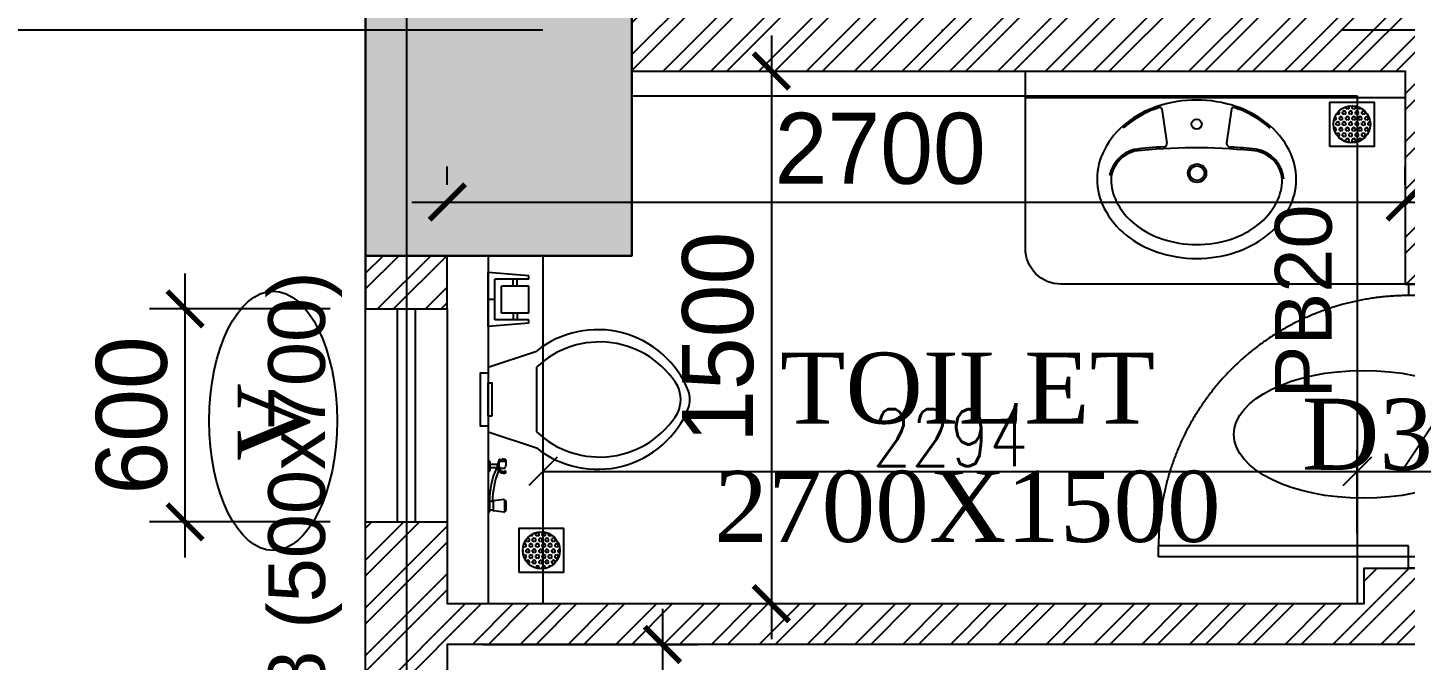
# Model space of a CAD drawing. Header units: millimetres. Extents: x 423806 to 486881, y 1786979 to 1831529.
# Drawn here: x 431178 to 435061, y 1802838 to 1804620 of the extents above; entities that cross this region are included whole.
import ezdxf

# ---------------------------------------------------------------- set-up
doc = ezdxf.new("R2010")
doc.units = ezdxf.units.MM
doc.header["$LTSCALE"] = 150
doc.header["$PDSIZE"] = 0.01
for name, pattern in [('240122--R0_INST_ FLOOR PLANS XREF$0$DASH2', [0.375, 0.25, -0.125]), ('240122--R0_INST_ FLOOR PLANS XREF$0$HIDDEN', [0.375, 0.25, -0.125]), ('DASHDOT', [1, 0.5, -0.25, 0, -0.25]), ('DASHDOTX2', [2, 1, -0.5, 0, -0.5])]:
    doc.linetypes.add(name, pattern=pattern)
doc.layers.get('0').update_dxf_attribs({"lineweight": 13})
for name, color, linetype in [('AD-COLUMNS', 41, 'Continuous'), ('AD-D&W TAG', 4, 'Continuous'), ('AD-DIM', 7, 'Continuous'), ('AD-DIM_CHECK', 7, 'Continuous'), ('AD-DOORS', 3, 'Continuous'), ('AD-GRID', 251, 'DASHDOTX2'), ('AD-HATCH_LIGHT', 8, 'Continuous'), ('AD-SANITARY', 1, 'Continuous'), ('AD-SILL', 252, 'Continuous'), ('AD-STAIRCASE', 1, 'Continuous'), ('AD-VENTILATORS', 4, 'Continuous'), ('AD-WALL', 7, 'Continuous'), ('AD-WALL HATCH', 252, 'Continuous')]:
    doc.layers.add(name, color=color, linetype=linetype)
for name, color, linetype, lineweight in [('AD-TEXT', 7, 'Continuous', 25), ('BEAMS', 53, 'Continuous', 25), ('COL', 141, 'Continuous', 25), ('DIM', 7, 'Continuous', 13), ('filling', 254, 'Continuous', 0), ('GRID', 8, 'DASHDOT', 9), ('TEXT', 7, 'Continuous', 13)]:
    doc.layers.add(name, color=color, linetype=linetype, lineweight=lineweight)
doc.styles.add('240122--R0_INST_ FLOOR PLANS XREF$0$Scale M 200', font='times.ttf', dxfattribs={"height": 200})
doc.styles.add('Arial', font='arial.ttf')
doc.styles.add('RS', font='romans.shx', dxfattribs={"width": 0.8})
doc.dimstyles.new('D100', dxfattribs={"dimtxt": 160, "dimasz": 80, "dimexe": 60, "dimexo": 50, "dimgap": 15, "dimtad": 1, "dimdec": 0, "dimzin": 0, "dimdsep": 46, "dimtxsty": 'RS', "dimblk": 'OBLIQUE', "dimcen": 1, "dimclrd": 33, "dimclre": 33, "dimclrt": 7, "dimadec": 0, "dimazin": 0, "dimtfac": 1, "dimtdec": 0, "dimtmove": 2, "dimatfit": 3, "dimfxl": 125, "dimtolj": 1, "dimtzin": 0, "dimarcsym": 1})
doc.dimstyles.new('Scale 100', dxfattribs={"dimtxt": 200, "dimasz": 100, "dimexe": 100, "dimexo": 100, "dimgap": 50, "dimtad": 1, "dimdec": 0, "dimrnd": 5, "dimzin": 0, "dimdsep": 46, "dimtxsty": 'Standard', "dimblk": 'ARCHTICK', "dimcen": 0, "dimdle": 100, "dimclrd": 252, "dimclre": 252, "dimclrt": 256, "dimadec": 0, "dimazin": 0, "dimtfac": 1, "dimtdec": 0, "dimtofl": 0, "dimtmove": 1, "dimatfit": 3, "dimfxl": 0.18, "dimtolj": 1, "dimtzin": 0, "dimarcsym": 0})

# ---------------------------------------------------------------- blocks, each defined once
blk = doc.blocks.new('_Oblique')
at = {"color": 0, "linetype": 'ByBlock', "lineweight": -2}
blk.add_line((-0.5, -0.5), (0.5, 0.5), dxfattribs=at)
blk = doc.blocks.new('*D147')
at = {"layer": 'Defpoints', "color": 0, "transparency": 16777216}
for p in [(434925.2, 1803370.3), (432631.1, 1803145.3), (434925.2, 1803145.3)]:
    blk.add_point(p, dxfattribs=at)
at = {"layer": 'DIM', "color": 33, "lineweight": -2, "transparency": 16777216}
for p, q in [((432631.1, 1803195.3), (432631.1, 1803430.3)), ((434925.2, 1803195.3), (434925.2, 1803430.3)), ((432631.1, 1803370.3), (434925.2, 1803370.3))]:
    blk.add_line(p, q, dxfattribs=at)
at = {"layer": 'DIM', "color": 33, "lineweight": -2, "transparency": 16777216, "xscale": 80, "yscale": 80, "zscale": 80, "rotation": 180}
blk.add_blockref('_Oblique', (432631.1, 1803370.3), dxfattribs=at)
at = {"layer": 'DIM', "color": 33, "lineweight": -2, "transparency": 16777216, "xscale": 80, "yscale": 80, "zscale": 80}
blk.add_blockref('_Oblique', (434925.2, 1803370.3), dxfattribs=at)
at = {"layer": 'DIM', "color": 7, "transparency": 16777216, "insert": (433778.2, 1803465.3), "char_height": 160, "attachment_point": 5, "style": 'RS'}
blk.add_mtext('\\A1;2294', dxfattribs=at)
blk = doc.blocks.new('*D148')
at = {"layer": 'Defpoints', "color": 0, "transparency": 16777216}
for p in [(435175.2, 1803370.3), (435175.2, 1803230.8), (434925.2, 1803145.3)]:
    blk.add_point(p, dxfattribs=at)
at = {"layer": 'DIM', "color": 33, "lineweight": -2, "transparency": 16777216}
for p, q in [((435050.2, 1803370.3), (435328.8, 1803790.3)), ((435328.8, 1803790.3), (435687.9, 1803790.3)), ((434925.2, 1803195.3), (434925.2, 1803430.3)), ((435175.2, 1803280.8), (435175.2, 1803430.3)), ((434925.2, 1803370.3), (435175.2, 1803370.3))]:
    blk.add_line(p, q, dxfattribs=at)
at = {"layer": 'DIM', "color": 33, "lineweight": -2, "transparency": 16777216, "xscale": 80, "yscale": 80, "zscale": 80, "rotation": 180}
blk.add_blockref('_Oblique', (434925.2, 1803370.3), dxfattribs=at)
at = {"layer": 'DIM', "color": 33, "lineweight": -2, "transparency": 16777216, "xscale": 80, "yscale": 80, "zscale": 80}
blk.add_blockref('_Oblique', (435175.2, 1803370.3), dxfattribs=at)
at = {"layer": 'DIM', "color": 7, "transparency": 16777216, "insert": (435508.3, 1803885.3), "char_height": 160, "attachment_point": 5, "style": 'RS'}
blk.add_mtext('\\A1;250', dxfattribs=at)
blk = doc.blocks.new('A$Ce04e376f')
at = {"layer": 'filling'}
h = blk.add_hatch(color=254, dxfattribs=at)
h.dxf.hatch_style = 1
h.paths.add_polyline_path([(0, -20250), (0, -19500), (750, -19500), (750, -20250)])
h.paths.add_polyline_path([(6350.2, -20250), (6350.2, -19500), (7100.2, -19500), (7100.2, -20250)])
h.paths.add_polyline_path([(6350.2, -30000), (6350.2, -29250), (7100.2, -29250), (7100.2, -30000)])
at = {"layer": 'COL'}
blk.add_lwpolyline([(0, -20250), (0, -19500), (750, -19500), (750, -20250), (0, -20250)], dxfattribs=at)
at = {"layer": 'GRID', "ltscale": 4}
blk.add_line((0, -19615), (-4213.8, -19615), dxfattribs=at)
blk = doc.blocks.new('_ArchTick')
at = {"color": 0, "linetype": 'ByBlock', "const_width": 0.15}
blk.add_lwpolyline([(-0.5, -0.5), (0.5, 0.5)], dxfattribs=at)
blk = doc.blocks.new('*D311')
at = {"layer": 'AD-DIM_CHECK', "color": 252, "lineweight": -2, "transparency": 16777216}
for p, q in [((432967.4, 1802982.9), (432967.4, 1794357.9)), ((432461.1, 1802882.9), (433067.4, 1802882.9)), ((432731.1, 1794457.9), (433067.4, 1794457.9))]:
    blk.add_line(p, q, dxfattribs=at)
at = {"layer": 'Defpoints', "color": 0, "transparency": 16777216}
for p in [(432361.1, 1802882.9), (432631.1, 1794457.9), (432967.4, 1794457.9)]:
    blk.add_point(p, dxfattribs=at)
at = {"layer": 'AD-DIM_CHECK', "color": 252, "lineweight": -2, "transparency": 16777216, "xscale": 100, "yscale": 100, "zscale": 100}
for p, rotation in [((432967.4, 1802882.9), 90), ((432967.4, 1794457.9), 270)]:
    blk.add_blockref('_ArchTick', p, dxfattribs=dict(at, rotation=rotation))
at = {"layer": 'AD-DIM_CHECK', "transparency": 16777216, "insert": (432817.4, 1798670.4), "char_height": 200, "attachment_point": 5, "rotation": 90}
blk.add_mtext('\\A1;8425', dxfattribs=at)
blk = doc.blocks.new('*D312')
at = {"layer": 'AD-DIM_CHECK', "color": 252, "lineweight": -2, "transparency": 16777216}
for p, q in [((433274.3, 1804597.9), (433274.3, 1802897.9)), ((432983.6, 1804497.9), (433374.3, 1804497.9)), ((432983.6, 1802997.9), (433374.3, 1802997.9))]:
    blk.add_line(p, q, dxfattribs=at)
at = {"layer": 'Defpoints', "color": 0, "transparency": 16777216}
for p in [(432883.6, 1804497.9), (432883.6, 1802997.9), (433274.3, 1802997.9)]:
    blk.add_point(p, dxfattribs=at)
at = {"layer": 'AD-DIM_CHECK', "color": 252, "lineweight": -2, "transparency": 16777216, "xscale": 100, "yscale": 100, "zscale": 100}
for p, rotation in [((433274.3, 1804497.9), 90), ((433274.3, 1802997.9), 270)]:
    blk.add_blockref('_ArchTick', p, dxfattribs=dict(at, rotation=rotation))
at = {"layer": 'AD-DIM_CHECK', "transparency": 16777216, "insert": (433124.3, 1803747.9), "char_height": 200, "attachment_point": 5, "rotation": 90}
blk.add_mtext('\\A1;1500', dxfattribs=at)
blk = doc.blocks.new('A$Cd193d02e')
at = {"layer": 'AD-D&W TAG'}
blk.add_ellipse((0, 0), major_axis=(-365, 0), ratio=0.493341, dxfattribs=at)
at = {"layer": 'AD-D&W TAG', "transparency": 33554687, "insert": (-166.8, 100.2), "char_height": 200, "width": 326.874, "attachment_point": 1, "style": '240122--R0_INST_ FLOOR PLANS XREF$0$Scale M 200'}
blk.add_mtext('\\A1;\\pxqc;V', dxfattribs=at)
blk = doc.blocks.new('A$C3b73ed4b')
at = {"layer": 'AD-SILL'}
for p, q in [((0, 230), (600, 230)), ((600, 0), (0, 0))]:
    blk.add_line(p, q, dxfattribs=at)
at = {"layer": 'AD-VENTILATORS'}
for p, q in [((0, 140), (600, 140)), ((600, 90), (0, 90))]:
    blk.add_line(p, q, dxfattribs=at)
blk = doc.blocks.new('*D313')
at = {"layer": 'AD-DIM_CHECK', "color": 252, "lineweight": -2, "transparency": 16777216}
for p, q in [((431622.4, 1803127.9), (431622.4, 1803927.9)), ((432031.1, 1803827.9), (431522.4, 1803827.9)), ((432031.1, 1803227.9), (431522.4, 1803227.9))]:
    blk.add_line(p, q, dxfattribs=at)
at = {"layer": 'Defpoints', "color": 0, "transparency": 16777216}
for p in [(431622.4, 1803827.9), (432131.1, 1803827.9), (432131.1, 1803227.9)]:
    blk.add_point(p, dxfattribs=at)
at = {"layer": 'AD-DIM_CHECK', "color": 252, "lineweight": -2, "transparency": 16777216, "xscale": 100, "yscale": 100, "zscale": 100}
for p, rotation in [((431622.4, 1803827.9), 90), ((431622.4, 1803227.9), 270)]:
    blk.add_blockref('_ArchTick', p, dxfattribs=dict(at, rotation=rotation))
at = {"layer": 'AD-DIM_CHECK', "transparency": 16777216, "insert": (431472.4, 1803527.9), "char_height": 200, "attachment_point": 5, "rotation": 90}
blk.add_mtext('\\A1;600', dxfattribs=at)
blk = doc.blocks.new('*D314')
at = {"layer": 'AD-DIM_CHECK', "color": 252, "lineweight": -2, "transparency": 16777216}
for p, q in [((432361.1, 1804177.9), (432361.1, 1804228.9)), ((435060.2, 1804177.9), (435060.2, 1804228.9)), ((432261.1, 1804128.9), (435160.2, 1804128.9))]:
    blk.add_line(p, q, dxfattribs=at)
at = {"layer": 'Defpoints', "color": 0, "transparency": 16777216}
for p in [(435060.2, 1804128.9), (432361.1, 1804077.9), (435060.2, 1804077.9)]:
    blk.add_point(p, dxfattribs=at)
at = {"layer": 'AD-DIM_CHECK', "color": 252, "lineweight": -2, "transparency": 16777216, "xscale": 100, "yscale": 100, "zscale": 100, "rotation": 180}
blk.add_blockref('_ArchTick', (432361.1, 1804128.9), dxfattribs=at)
at = {"layer": 'AD-DIM_CHECK', "color": 252, "lineweight": -2, "transparency": 16777216, "xscale": 100, "yscale": 100, "zscale": 100}
blk.add_blockref('_ArchTick', (435060.2, 1804128.9), dxfattribs=at)
at = {"layer": 'AD-DIM_CHECK', "transparency": 16777216, "insert": (433581.1, 1804278.9), "char_height": 200, "attachment_point": 5}
blk.add_mtext('\\A1;2700', dxfattribs=at)
blk = doc.blocks.new('A$C17f881e0')
at = {"layer": 'AD-D&W TAG'}
blk.add_ellipse((0, 0), major_axis=(-365, 0), ratio=0.493341, dxfattribs=at)
at = {"layer": 'AD-D&W TAG', "transparency": 33554687, "insert": (-152.3, 100.2), "char_height": 200, "width": 326.874, "attachment_point": 1, "style": '240122--R0_INST_ FLOOR PLANS XREF$0$Scale M 200'}
blk.add_mtext('\\A1;\\pxqc;D3', dxfattribs=at)
blk = doc.blocks.new('A$C6bf742ba')
at = {"layer": 'AD-DOORS'}
for p, q in [((31.5, 73.5), (31.5, 809.7)), ((31.5, 809.7), (63, 809.7)), ((63, 105), (63, 809.7)), ((31.5, 105), (63, 105))]:
    blk.add_line(p, q, dxfattribs=at)
for points in [[(0, 105), (31.5, 105)], [(60.4, 73.5), (60.4, 0), (0, 0), (0, 105)], [(60.4, 73.5), (31.5, 73.5), (31.5, 105)], [(741.4, 73.5), (741.4, 0), (800, 0), (800, 105)], [(741.4, 73.5), (767.7, 73.5), (767.7, 105)], [(800, 105), (767.7, 105)]]:
    blk.add_lwpolyline(points, dxfattribs=at)
at = {"layer": 'AD-DOORS', "linetype": '240122--R0_INST_ FLOOR PLANS XREF$0$HIDDEN', "ltscale": 350}
blk.add_arc((63, 105), 704.7, 360, 90, dxfattribs=at)
blk = doc.blocks.new('240122--R0_INST_ FLOOR PLANS XREF$0$17.10.2023_XREF TAXI STAND_FLOOR PLANS$0$WC')
at = {"layer": 'AD-SANITARY'}
for p, q in [((3114699.7, 2404981.5), (3114699.7, 2404979.7)), ((3114735.4, 2404981.5), (3114699.7, 2404981.5)), ((3114733.6, 2404978), (3114701.4, 2404978)), ((3114705.3, 2404967.2), (3114705.3, 2404978)), ((3114729.8, 2404967.2), (3114705.3, 2404967.2)), ((3114729.8, 2404967.2), (3114729.8, 2404978)), ((3114735.4, 2404981.5), (3114735.4, 2404979.7)), ((3114814.2, 2404979), (3114814.2, 2404981.5)), ((3114844.2, 2404981.5), (3114814.2, 2404981.5)), ((3114841.7, 2404976.5), (3114816.7, 2404976.5)), ((3114824.2, 2404955.9), (3114824.2, 2404976.5)), ((3114834.2, 2404955.9), (3114834.2, 2404976.5)), ((3114844.2, 2404979), (3114844.2, 2404981.5)), ((3114926.2, 2404981.5), (3114880.8, 2404845.2)), ((3115108.1, 2404981.5), (3115153.5, 2404845.2)), ((3115222.3, 2404981.5), (3115374.7, 2404981.5)), ((3115231.8, 2404867.2), (3115222.3, 2404981.5)), ((3115298.5, 2404962.5), (3115298.5, 2404981.5)), ((3115365.2, 2404867.2), (3115374.7, 2404981.5)), ((3114699.9, 2404937.1), (3114703.5, 2404965.7)), ((3114733.3, 2404935.1), (3114701.7, 2404935.1)), ((3114703.2, 2404933.3), (3114703.2, 2404935.1)), ((3114730, 2404931.5), (3114705, 2404931.5)), ((3114735.1, 2404937.1), (3114731.5, 2404965.7)), ((3114731.8, 2404933.3), (3114731.8, 2404935.1)), ((3114813, 2404931.6), (3114813, 2404931.6)), ((3114823.3, 2404946.5), (3114823.3, 2404936.5)), ((3114826.5, 2404949), (3114825.8, 2404949)), ((3114826.5, 2404934), (3114825.8, 2404934)), ((3114845.8, 2404951.5), (3114830.8, 2404951.5)), ((3114845.8, 2404931.5), (3114830.8, 2404931.5)), ((3114843.3, 2404951.5), (3114843.3, 2404931.5)), ((3114848.3, 2404949), (3114848.3, 2404934)), ((3115241.3, 2404962.5), (3115355.6, 2404962.5)), ((3115241.3, 2404867.2), (3115241.3, 2404962.5)), ((3115260.4, 2404867.2), (3115260.4, 2404943.4)), ((3115260.4, 2404943.4), (3115336.6, 2404943.4)), ((3115336.6, 2404867.2), (3115336.6, 2404943.4)), ((3115355.6, 2404867.2), (3115355.6, 2404962.5)), ((3115260.4, 2404911), (3115241.3, 2404911)), ((3115260.4, 2404899.6), (3115241.3, 2404899.6)), ((3115336.6, 2404911), (3115355.6, 2404911)), ((3115336.6, 2404899.6), (3115355.6, 2404899.6)), ((3115231.8, 2404867.2), (3115241.3, 2404867.2)), ((3115260.4, 2404867.2), (3115336.6, 2404867.2)), ((3115355.6, 2404867.2), (3115365.2, 2404867.2)), ((3115108.1, 2404845.2), (3114926.2, 2404845.2))]:
    blk.add_line(p, q, dxfattribs=at)
blk.add_lwpolyline([(3115108.1, 2404981.5), (3114926.2, 2404981.5)], dxfattribs=at)
for points in [[(3114942.2, 2404981.5), (3114942.2, 2405002.9), (3115092.2, 2405002.9), (3115092.2, 2404981.5)], [(3114970.6, 2404970.8), (3114970.6, 2404981.5), (3115063.8, 2404981.5), (3115063.8, 2404970.8)]]:
    blk.add_lwpolyline(points, close=True, dxfattribs=at)
for centre, radius, start, end in [((3115097.1, 2404672.9), 276.6, 141.4691, 247.9714), ((3115112.6, 2404667.5), 257.5, 136.3677, 238.9468), ((3114937.2, 2404672.9), 276.6, 292.0284, 38.5307), ((3114921.7, 2404667.5), 257.5, 301.053, 43.6321), ((3115017.2, 2404529.8), 90.9, 245.7318, 294.2682), ((3115017.2, 2404504.2), 90.9, 254.8605, 285.1395)]:
    blk.add_arc(centre, radius, start, end, dxfattribs=at)
for centre, major_axis, start_param, end_param in [((3114701.4, 2404979.7), (-1.26, -1.26), -0.785398, 0.785398), ((3114705.3, 2404965.5), (-1.26, -1.26), 3.926991, 5.373432), ((3114730.5, 2404745.5), (-49.7, -227.1), 2.942412, 3.360438), ((3114728.2, 2404734), (-227.8, 58.6), 4.579452, 4.957721), ((3114729.8, 2404965.5), (-1.26, 1.26), 4.051346, 5.497787), ((3114733.6, 2404979.7), (-1.26, 1.26), 2.356194, 3.926991), ((3114816.7, 2404979), (-1.77, 1.77), 0.785398, 2.356194), ((3114841.7, 2404979), (-1.77, -1.77), 0.785398, 2.356194), ((3114701.7, 2404936.9), (-1.26, -1.26), -0.909753, 0.785398), ((3114705, 2404933.3), (-1.26, 1.26), 0.785398, 2.356194), ((3114730, 2404933.3), (-1.26, -1.26), 0.785398, 2.356194), ((3114733.3, 2404936.9), (-1.26, 1.26), 2.356194, 4.051346), ((3114811.8, 2404938.7), (-1.77, 1.77), 0.662641, 0.908155), ((3114829.2, 2404936.5), (-14.1, 14.1), 4.775697, 6.945826), ((3114829.2, 2404940.8), (-14.1, -14.1), -0.662641, -0.395373), ((3114813, 2404934.1), (-1.77, -1.77), -0.395373, 0.785398), ((3114813, 2404934.1), (-1.77, 1.77), 2.356194, 4.317016), ((3114829.2, 2404936.5), (-10.6, -10.6), 3.852427, 5.325508), ((3114816.9, 2404938.7), (-1.77, 1.77), 0.613119, 0.957678), ((3114829.2, 2404940.8), (-10.6, -10.6), -0.613119, -0.395373), ((3114747.4, 2404797.9), (-119, 119), 5.026646, 5.043631), ((3114825.8, 2404946.5), (-1.77, -1.77), 3.926991, 5.497787), ((3114825.8, 2404936.5), (-1.77, 1.77), 0.785398, 2.356194), ((3114826.5, 2404951.5), (-1.77, 1.77), 2.356194, 3.403392), ((3114826.5, 2404931.5), (-1.77, -1.77), 2.879793, 3.926991), ((3114830.8, 2404949), (-1.77, 1.77), 5.497787, 6.544985), ((3114830.8, 2404934), (-1.77, -1.77), -0.261799, 0.785398), ((3114845.8, 2404949), (-1.77, -1.77), 2.356194, 3.926991), ((3114845.8, 2404934), (-1.77, 1.77), 2.356194, 3.926991), ((3114829.2, 2404936.5), (-14.1, -14.1), 2.478952, 2.654643), ((3114829.2, 2404940.8), (-14.1, 14.1), 3.628542, 3.804234), ((3114846.6, 2404938.7), (-1.77, -1.77), 2.233437, 2.478952)]:
    blk.add_ellipse(centre, major_axis=major_axis, ratio=1, start_param=start_param, end_param=end_param, dxfattribs=at)
blk = doc.blocks.new('240122--R0_INST_ FLOOR PLANS XREF$0$R1_XREF_FIRE STATION$0$ft')
at = {"layer": 'AD-SANITARY'}
h = blk.add_hatch(dxfattribs=at)
h.set_pattern_fill('HEX', color=256, scale=50, angle=900, style=0)
h.set_pattern_definition([(360, (-445740.183, -2280195.537), (2e-14, 10.82531755), [6.25, -12.5]), (120, (-445740.183, -2280195.537), (-9.375, -5.412658775), [6.25, -12.5]), (60, (-445733.933, -2280195.537), (-9.375, 5.412658775), [6.25, -12.5])])
h.paths.add_polyline_path([(-39.8, 53), (-87.4, 30.8), (-78.9, 12.6, -0.314359), (-134.9, 57.1), (-107.3, 57.1), (-107.3, 122.7), (-115.4, 122.7, -0.638371), (-12.5, 75, -0.193429), (-29.9, 31.7)])
h.paths.add_polyline_path([(-39.8, 53), (-29.9, 31.7, -0.220665), (-78.9, 12.6), (-87.4, 30.8)], flags=16)
h.paths.add_polyline_path([(-134.9, 57.1, -0.072694), (-137.5, 75, -0.21187), (-116.9, 121.3), (-116.9, 95.3), (-107.3, 95.3), (-107.3, 57.1)])
h.paths.add_polyline_path([(-116.9, 121.3, -0.008459), (-115.4, 122.7), (-107.3, 122.7), (-107.3, 95.3), (-116.9, 95.3)], flags=17)
blk.add_lwpolyline([(-150, 150), (0, 150), (0, 0), (-150, 0)], close=True, dxfattribs=at)
blk.add_circle((-75, 75), 62.5, dxfattribs=at)
blk = doc.blocks.new('240122--R0_INST_ FLOOR PLANS XREF$0$AUDITORIUM ALL FLOOR PLANS_26.05.17$0$plan 041111$0$basin6')
blk.add_lwpolyline([(285.3, -227.3, 0.120605), (264.9, -143.3, 0.10507), (202.2, -66.9, 0.088649), (112.5, -18.2, 0.079738), (0.8, 0, 0.079738), (-111, -17.7, 0.088649), (-200.9, -65.9, 0.10507), (-264, -142.1, 0.120605), (-284.7, -226.1, 0.120605), (-264.3, -310.1, 0.10507), (-201.6, -386.5, 0.088649), (-112, -435.2, 0.079738), (-0.2, -453.4, 0.079738), (111.6, -435.7, 0.088649), (201.5, -387.5, 0.10507), (264.5, -311.3, 0.120605)], format="xyb", close=True)
for points in [[(-209.7, -80, -0.016805), (-197.8, -69.9, -0.092161), (-106, -21.4, -0.435128), (-99.7, -24.7), (-85.2, -123.6, -0.44775), (-92.4, -133.7, 0.015365), (-179.5, -141.3, 0.272514), (-249.3, -215.6, 0.272514)], [(210.3, -80, 0.016805), (198.4, -69.9, 0.092161), (106.6, -21.4, 0.435128), (100.3, -24.7), (85.8, -123.6, 0.396344), (97.2, -134.7, -0.011856), (170.2, -140.3, -0.340407), (250.3, -226.8)], [(-244.4, -216.7, 0.017243), (-244.7, -226.1, 0.120605), (-228.8, -291.7, 0.10507), (-176.6, -355.3, 0.088649), (-99.4, -397.2, 0.079738), (-0.1, -413.4, 0.079738), (99.2, -397.7, 0.088649), (176.6, -356.1, 0.10507), (229.1, -292.7, 0.120605), (245.3, -227.3, 0.120605)]]:
    blk.add_lwpolyline(points, format="xyb")
for centre, radius in [((0.3, -69.2), 14.5), ((1.4, -209.2), 26.4), ((1.4, -209.2), 21)]:
    blk.add_circle(centre, radius)
for centre, radius, start, end in [((-151.3, -237.7), 95.4, 106.2953, 167.2703), ((-3.5, -1750.2), 1613.5, 84.2769, 96.2123), ((155.4, -234.9), 90.2, 4.8775, 88.7186)]:
    blk.add_arc(centre, radius, start, end)
blk = doc.blocks.new('*D351')
at = {"layer": 'AD-DIM', "color": 252, "lineweight": -2, "transparency": 16777216}
for p, q in [((430631.131, 1824327.902), (430631.131, 1794127.902)), ((432031.131, 1824227.902), (430531.131, 1824227.902)), ((432031.131, 1794227.902), (430531.131, 1794227.902))]:
    blk.add_line(p, q, dxfattribs=at)
at = {"layer": 'Defpoints', "color": 0, "transparency": 16777216}
for p in [(432131.131, 1824227.902), (430631.131, 1794227.902), (432131.131, 1794227.902)]:
    blk.add_point(p, dxfattribs=at)
at = {"layer": 'AD-DIM', "color": 252, "lineweight": -2, "transparency": 16777216, "xscale": 100, "yscale": 100, "zscale": 100}
for p, rotation in [((430631.131, 1824227.902), 90), ((430631.131, 1794227.902), 270)]:
    blk.add_blockref('_ArchTick', p, dxfattribs=dict(at, rotation=rotation))
at = {"layer": 'AD-DIM', "transparency": 16777216, "insert": (430481.131, 1809227.902), "char_height": 200, "attachment_point": 5, "rotation": 90}
blk.add_mtext('\\A1;30000', dxfattribs=at)

msp = doc.modelspace()

# ---------------------------------------------------------------- hatches: boundary and pattern name
at = {"layer": 'AD-HATCH_LIGHT'}
h = msp.add_hatch(color=256, dxfattribs=at)
h.dxf.hatch_style = 1
h.paths.add_polyline_path([(432131.1, 1804727.9), (432131.1, 1803977.9), (432881.1, 1803977.9), (432881.1, 1804727.9)])
at = {"layer": 'AD-WALL HATCH', "transparency": 33554687}
h = msp.add_hatch(dxfattribs=at)
h.set_pattern_fill('ANSI32', color=256, scale=10)
h.set_pattern_definition([(45, (415131.13, 1744227.9), (-67.35192, 67.35192), []), (45, (415176.03, 1744227.9), (-67.35192, 67.35192), [])])
h.paths.add_polyline_path([(451901.1, 1795527.9), (452131.1, 1795527.9), (452131.1, 1794977.9), (451291.8, 1794977.9), (451291.8, 1795207.9), (451901.1, 1795207.9)])
h.paths.add_polyline_path([(448321.1, 1811927.9), (448321.1, 1816977.9), (448206.1, 1816977.9), (448206.1, 1811927.9)])
h.paths.add_polyline_path([(439001.1, 1811677.9), (439231.1, 1811677.9), (439231.1, 1812027.9), (439506.1, 1812027.9), (439506.1, 1812257.9), (439001.1, 1812257.9)])
h.paths.add_polyline_path([(439001.1, 1823727.9), (439001.1, 1819327.9), (442501.1, 1819327.9), (442501.1, 1820182.9), (442271.1, 1820182.9), (442271.1, 1819557.9), (441071.1, 1819557.9), (441071.1, 1820157.9), (440956.1, 1820157.9), (440956.1, 1819557.9), (439231.1, 1819557.9), (439231.1, 1823727.9)])
h.paths.add_polyline_path([(441471.1, 1823997.9), (439831.3, 1823997.9), (439831.3, 1824227.9), (441471.1, 1824227.9)])
h.paths.add_polyline_path([(448706.1, 1799227.9), (448906.1, 1799227.9), (448906.1, 1799342.9), (448706.1, 1799342.9), (448706.1, 1802177.9), (448591.1, 1802177.9), (448591.1, 1794977.9), (449291.8, 1794977.9), (449291.8, 1795207.9), (448706.1, 1795207.9)])
h.paths.add_polyline_path([(452131.1, 1798527.9), (452131.1, 1803977.9), (451901.1, 1803977.9), (451901.1, 1799342.9), (450906.1, 1799342.9), (450906.1, 1799227.9), (451901.1, 1799227.9), (451901.1, 1798527.9)])
h.paths.add_polyline_path([(451901.1, 1811177.9), (452131.1, 1811177.9), (452131.1, 1810427.9), (451901.1, 1810427.9)])
h.paths.add_polyline_path([(451901.1, 1814372.9), (452131.1, 1814372.9), (452131.1, 1815397.9), (451901.1, 1815397.9)])
h.paths.add_polyline_path([(438581.1, 1809177.9), (439231.1, 1809177.9), (439231.1, 1808552.9), (439116.1, 1808552.9), (439116.1, 1809062.9), (438581.1, 1809062.9)])
h.paths.add_polyline_path([(446146.1, 1820752.9), (446146.1, 1819557.9), (446296.1, 1819557.9), (446296.1, 1819327.9), (446031.1, 1819327.9), (446031.1, 1820752.9), (445731.1, 1820752.9), (445731.1, 1820867.9), (446431.1, 1820867.9), (446431.1, 1821767.9), (444931.1, 1821767.9), (444931.1, 1820752.9), (444701.1, 1820752.9), (444701.1, 1821367.9), (444551.1, 1821367.9), (444551.1, 1821597.9), (444701.1, 1821597.9), (444701.1, 1823997.9), (444403.6, 1823997.9), (444403.6, 1824227.9), (446951.1, 1824227.9), (446951.1, 1823997.9), (444931.1, 1823997.9), (444931.1, 1821882.9), (446546.1, 1821882.9), (446546.1, 1820752.9)])
h.paths.add_polyline_path([(451901.1, 1812872.9), (452131.1, 1812872.9), (452131.1, 1811927.9), (451901.1, 1811927.9)])
h.paths.add_polyline_path([(448706.1, 1804727.9), (448906.1, 1804727.9), (448906.1, 1804497.9), (448706.1, 1804497.9)])
h.paths.add_polyline_path([(442871.1, 1801232.9), (442871.1, 1796107.9), (442756.1, 1796107.9), (442756.1, 1801232.9)])
h.paths.add_polyline_path([(450106.1, 1804497.9), (451631.1, 1804497.9), (451631.1, 1804727.9), (451231.1, 1804727.9), (451231.1, 1805065.4), (451001.1, 1805065.4), (451001.1, 1804727.9), (450106.1, 1804727.9)])
h.paths.add_polyline_path([(451901.1, 1809227.9), (452131.1, 1809227.9), (452131.1, 1807802.9), (451231.1, 1807802.9), (451231.1, 1807465.4), (451001.1, 1807465.4), (451001.1, 1808032.9), (451901.1, 1808032.9)])
h.paths.add_polyline_path([(436326.1, 1802997.9), (436326.1, 1803097.9), (436556.1, 1803097.9), (436556.1, 1802512.9), (436326.1, 1802512.9), (436326.1, 1802882.9), (432361.1, 1802882.9), (432361.1, 1800247.9), (432131.1, 1800247.9), (432131.1, 1803227.9), (432361.1, 1803227.9), (432361.1, 1802997.9), (434945.2, 1802997.9), (434945.2, 1803097.9), (435175.2, 1803097.9), (435175.2, 1802997.9)])
h.paths.add_polyline_path([(436326.1, 1794607.9), (436556.1, 1794607.9), (436556.1, 1794457.9), (436326.1, 1794457.9)])
h.paths.add_polyline_path([(448591.1, 1803977.9), (448706.1, 1803977.9), (448706.1, 1803377.9), (448591.1, 1803377.9)])
h.paths.add_polyline_path([(432131.1, 1807802.9), (432361.1, 1807802.9), (432361.1, 1806865.4), (432131.1, 1806865.4)])
h.paths.add_polyline_path([(443506.1, 1817727.9), (443706.1, 1817727.9), (443706.1, 1817497.9), (443506.1, 1817497.9)])
h.paths.add_polyline_path([(447296.1, 1819327.9), (448671.1, 1819327.9), (448671.1, 1818877.9), (448901.1, 1818877.9), (448901.1, 1823477.9), (448671.1, 1823477.9), (448671.1, 1821417.9), (447901.1, 1821417.9), (447901.1, 1821302.9), (448671.1, 1821302.9), (448671.1, 1819442.9), (447296.1, 1819442.9)])
h.paths.add_polyline_path([(443506.1, 1804727.9), (448106.1, 1804727.9), (448106.1, 1804612.9), (443506.1, 1804612.9)])
h.paths.add_polyline_path([(439231.1, 1804727.9), (442756.1, 1804727.9), (442756.1, 1804612.9), (439231.1, 1804612.9)])
h.paths.add_polyline_path([(445606.1, 1794457.9), (448206.1, 1794457.9), (448206.1, 1794227.9), (445606.1, 1794227.9)])
h.paths.add_polyline_path([(441306.1, 1794457.9), (442756.1, 1794457.9), (442756.1, 1794227.9), (441306.1, 1794227.9)])
h.paths.add_polyline_path([(438381.3, 1794457.9), (438481.3, 1794457.9), (438481.3, 1794227.9), (438381.3, 1794227.9)])
h.paths.add_polyline_path([(432131.1, 1796227.9), (432361.1, 1796227.9), (432361.1, 1794977.9), (432131.1, 1794977.9)])
h.paths.add_polyline_path([(432131.1, 1803827.9), (432361.1, 1803827.9), (432361.1, 1803977.9), (432131.1, 1803977.9)])
h.paths.add_polyline_path([(432131.1, 1805665.4), (432361.1, 1805665.4), (432361.1, 1804727.9), (432131.1, 1804727.9)])
h.paths.add_polyline_path([(451901.1, 1817727.9), (452131.1, 1817727.9), (452131.1, 1817877.9), (451901.1, 1817877.9)])
h.paths.add_polyline_path([(448901.1, 1817727.9), (448901.1, 1817497.9), (450316.1, 1817497.9), (450316.1, 1816747.9), (451901.1, 1816747.9), (451901.1, 1816597.9), (452131.1, 1816597.9), (452131.1, 1816977.9), (451901.1, 1816977.9), (451901.1, 1816862.9), (450431.1, 1816862.9), (450431.1, 1817497.9), (450481.1, 1817497.9), (450481.1, 1817727.9)])
h.paths.add_polyline_path([(448901.1, 1817727.9), (448901.1, 1817877.9), (448671.1, 1817877.9), (448671.1, 1817727.9)])
h.paths.add_polyline_path([(443503.7, 1811407.9), (448206.1, 1811407.9), (448206.1, 1811177.9), (443503.7, 1811177.9)])
h.paths.add_polyline_path([(448706.1, 1811407.9), (451631.1, 1811407.9), (451631.1, 1811177.9), (448706.1, 1811177.9)])
h.paths.add_polyline_path([(445206.1, 1817497.9), (448151.1, 1817497.9), (448151.1, 1817727.9), (445206.1, 1817727.9)])
h.paths.add_polyline_path([(448901.1, 1824227.9), (449541.1, 1824227.9), (449541.1, 1823997.9), (448901.1, 1823997.9)])
h.paths.add_polyline_path([(450741.1, 1823997.9), (451381.1, 1823997.9), (451381.1, 1824227.9), (450741.1, 1824227.9)])
h.paths.add_polyline_path([(452131.1, 1818877.9), (452131.1, 1823727.9), (451901.1, 1823727.9), (451901.1, 1818877.9)])
h.paths.add_polyline_path([(443803.6, 1824227.9), (443506.1, 1824227.9), (443506.1, 1823997.9), (443803.6, 1823997.9)])
h.paths.add_polyline_path([(442271.1, 1823997.9), (442071.1, 1823997.9), (442071.1, 1824227.9), (442756.1, 1824227.9), (442756.1, 1823997.9), (442501.1, 1823997.9), (442501.1, 1821597.9), (443351.1, 1821597.9), (443351.1, 1821482.9), (442501.1, 1821482.9), (442501.1, 1821182.9), (442271.1, 1821182.9)])
h.paths.add_polyline_path([(434181.3, 1794457.9), (432631.1, 1794457.9), (432631.1, 1794227.9), (434181.3, 1794227.9)])
h.paths.add_polyline_path([(432131.1, 1799047.9), (432361.1, 1799047.9), (432361.1, 1797727.9), (432131.1, 1797727.9)])
h.paths.add_polyline_path([(432631.1, 1824227.9), (434031.1, 1824227.9), (434031.1, 1823997.9), (432631.1, 1823997.9)])
h.paths.add_polyline_path([(439231.1, 1794227.9), (439231.1, 1794457.9), (439506.1, 1794457.9), (439506.1, 1794227.9)])
h.paths.add_polyline_path([(436581.3, 1794227.9), (436581.3, 1794457.9), (435981.3, 1794457.9), (435981.3, 1794227.9)])
h.paths.add_polyline_path([(443256.1, 1794227.9), (443806.1, 1794227.9), (443806.1, 1794457.9), (443256.1, 1794457.9)])
h.paths.add_polyline_path([(436556.1, 1801012.9), (436556.1, 1796107.9), (436441.1, 1796107.9), (436441.1, 1801012.9)])
h.paths.add_polyline_path([(441781.1, 1817727.9), (441781.1, 1812257.9), (441506.1, 1812257.9), (441506.1, 1812027.9), (441781.1, 1812027.9), (441781.1, 1811177.9), (442753.7, 1811177.9), (442753.7, 1811407.9), (442011.1, 1811407.9), (442011.1, 1817497.9), (442756.1, 1817497.9), (442756.1, 1817727.9)])
h.paths.add_polyline_path([(435175.2, 1804497.9), (436441.1, 1804497.9), (436441.1, 1803897.9), (436556.1, 1803897.9), (436556.1, 1804497.9), (438481.3, 1804497.9), (438481.3, 1804727.9), (432881.1, 1804727.9), (432881.1, 1804497.9), (435060.2, 1804497.9), (435060.2, 1803897.9), (435175.2, 1803897.9)])
h.paths.add_polyline_path([(435136.1, 1810677.9), (435136.1, 1811177.9), (438481.1, 1811177.9), (438481.1, 1811407.9), (432881.1, 1811407.9), (432881.1, 1811177.9), (434906.1, 1811177.9), (434906.1, 1810677.9)])
h.paths.add_polyline_path([(432581.1, 1808302.9), (432811.1, 1808302.9), (432811.1, 1811177.9), (432581.1, 1811177.9)])
h.paths.add_polyline_path([(437133.6, 1809062.9), (437416.1, 1809062.9), (437416.1, 1808032.9), (436333.6, 1808032.9), (436333.6, 1809062.9), (436533.6, 1809062.9), (436533.6, 1809177.9), (435936.1, 1809177.9), (435936.1, 1809062.9), (436218.6, 1809062.9), (436218.6, 1808032.9), (435136.1, 1808032.9), (435136.1, 1809062.9), (435336.1, 1809062.9), (435336.1, 1809177.9), (435136.1, 1809177.9), (435136.1, 1809677.9), (434906.1, 1809677.9), (434906.1, 1808032.9), (432881.1, 1808032.9), (432881.1, 1807802.9), (438731.1, 1807802.9), (438731.1, 1808032.9), (437531.1, 1808032.9), (437531.1, 1809062.9), (437681.1, 1809062.9), (437681.1, 1809177.9), (437133.6, 1809177.9)])

# ---------------------------------------------------------------- linework, layer by layer
at = {"layer": 'AD-COLUMNS'}
msp.add_lwpolyline([(432131.1, 1804727.9), (432131.1, 1803977.9), (432881.1, 1803977.9), (432881.1, 1804727.9), (432131.1, 1804727.9)], dxfattribs=at)
at = {"layer": 'AD-GRID', "lineweight": 25, "ltscale": 15}
for p, q in [((432246.1, 1827227.9), (432246.1, 1792227.9)), ((455131.3, 1804612.9), (429131.1, 1804612.9))]:
    msp.add_line(p, q, dxfattribs=at)
at = {"layer": 'AD-SANITARY', "linetype": '240122--R0_INST_ FLOOR PLANS XREF$0$DASH2', "ltscale": 50}
msp.add_line((435060.2, 1804422.9), (433990.2, 1804422.9), dxfattribs=at)
at = {"layer": 'AD-SANITARY'}
msp.add_line((432476.1, 1803977.9), (432476.1, 1802997.9), dxfattribs=at)
at = {"layer": 'AD-STAIRCASE'}
msp.add_lwpolyline([(435060.2, 1803897.9), (434090.2, 1803897.9, -0.414214), (433990.2, 1803997.9), (433990.2, 1804497.9)], format="xyb", dxfattribs=at)
at = {"layer": 'AD-WALL'}
for points in [[(435175.2, 1804497.9), (436441.1, 1804497.9), (436441.1, 1803897.9), (436556.1, 1803897.9), (436556.1, 1804497.9), (438481.3, 1804497.9), (438481.3, 1804727.9), (432881.1, 1804727.9), (432881.1, 1804497.9), (435060.2, 1804497.9), (435060.2, 1803897.9), (435175.2, 1803897.9)], [(432131.1, 1803827.9), (432361.1, 1803827.9), (432361.1, 1803977.9), (432131.1, 1803977.9)], [(436326.1, 1802997.9), (436326.1, 1803097.9), (436556.1, 1803097.9), (436556.1, 1802512.9), (436326.1, 1802512.9), (436326.1, 1802882.9), (432361.1, 1802882.9), (432361.1, 1800247.9), (432131.1, 1800247.9), (432131.1, 1803227.9), (432361.1, 1803227.9), (432361.1, 1802997.9), (434945.2, 1802997.9), (434945.2, 1803097.9), (435175.2, 1803097.9), (435175.2, 1802997.9)]]:
    msp.add_lwpolyline(points, close=True, dxfattribs=at)
at = {"layer": 'BEAMS'}
msp.add_line((432881.1, 1804427.9), (434925.2, 1804427.9), dxfattribs=at)
at = {"layer": 'BEAMS', "color": 3}
for p, q in [((432131.1, 1801572.9), (432131.1, 1803977.9)), ((432631.1, 1802997.9), (432631.1, 1803977.9))]:
    msp.add_line(p, q, dxfattribs=at)
at = {"layer": 'BEAMS', "color": 1}
msp.add_lwpolyline([(434925.2, 1804427.9), (434925.2, 1802997.9)], dxfattribs=at)
at = {"layer": 'BEAMS', "color": 6}
msp.add_lwpolyline([(432631.1, 1802997.9), (434925.2, 1802997.9)], dxfattribs=at)

# ---------------------------------------------------------------- block references
at = {"layer": 'AD-D&W TAG', "rotation": 90}
msp.add_blockref('A$Cd193d02e', (431870.4, 1803512.8), dxfattribs=at)
at = {"layer": 'AD-D&W TAG'}
msp.add_blockref('A$C17f881e0', (434942.9, 1803474.7), dxfattribs=at)
at = {"layer": 'AD-DOORS', "rotation": 90}
msp.add_blockref('A$C6bf742ba', (435175.2, 1803097.9), dxfattribs=at)
at = {"layer": 'AD-SANITARY', "extrusion": (4.2043e-10, 5.63259e-10, -1), "xscale": -0.9842517332872324, "yscale": 0.9842519648354864, "zscale": -0.9842519685038995, "rotation": 359.9999963460591}
msp.add_blockref('240122--R0_INST_ FLOOR PLANS XREF$0$AUDITORIUM ALL FLOOR PLANS_26.05.17$0$plan 041111$0$basin6', (-434472.5, 1804416.2, 0), dxfattribs=at)
at = {"layer": 'AD-SANITARY', "color": 252, "extrusion": (0, 0, -1), "xscale": -0.8333333330228924, "yscale": 0.8333333330228924, "zscale": -0.8333333330228924, "rotation": 270}
for p in [(-434972.7, 1804410.4), (-432688.6, 1803210.4)]:
    msp.add_blockref('240122--R0_INST_ FLOOR PLANS XREF$0$R1_XREF_FIRE STATION$0$ft', p, dxfattribs=at)
at = {"layer": 'AD-SANITARY', "rotation": 90.00000000000003}
msp.add_blockref('240122--R0_INST_ FLOOR PLANS XREF$0$17.10.2023_XREF TAXI STAND_FLOOR PLANS$0$WC', (2837457.7, -1311444.3), dxfattribs=at)
at = {"layer": 'AD-VENTILATORS', "rotation": 90}
msp.add_blockref('A$C3b73ed4b', (432361.1, 1803227.9), dxfattribs=at)
at = {"layer": 'GRID', "ltscale": 4}
msp.add_blockref('A$Ce04e376f', (432131.1, 1824227.9), dxfattribs=at)

# ---------------------------------------------------------------- texts
at = {"layer": 'AD-TEXT', "transparency": 33554687, "insert": (433023.4, 1803705.2), "char_height": 200, "width": 1607.497, "attachment_point": 1, "style": '240122--R0_INST_ FLOOR PLANS XREF$0$Scale M 200'}
msp.add_mtext('\\A1;\\pxqc;TOILET\\P2700X1500', dxfattribs=at)
at = {"layer": 'TEXT', "style": 'Arial'}
for s, p in [('PB20', (434853.4, 1803575.4)), ('PB18 (500x700)', (432016.6, 1802318.3))]:
    msp.add_text(s, height=160, rotation=90, dxfattribs=at).set_placement(p)

# ---------------------------------------------------------------- dimensions: what is measured, and where the dimension line sits
at = {"layer": 'AD-DIM'}
dim = msp.add_linear_dim(base=(430631.1, 1794227.9), p1=(432131.1, 1824227.9), p2=(432131.1, 1794227.9), angle=90, dimstyle='Scale 100', dxfattribs=at)
dim.commit()
dim.dimension.update_dxf_attribs({"geometry": '*D351', "text_midpoint": (430481.1, 1809227.9)})
at = {"layer": 'AD-DIM_CHECK'}
for base, p1, p2, picture, middle in [((433274.3, 1802997.9), (432883.6, 1804497.9), (432883.6, 1802997.9), '*D312', (433124.3, 1803747.9)), ((431622.4, 1803827.9), (432131.1, 1803227.9), (432131.1, 1803827.9), '*D313', (431472.4, 1803527.9)), ((432967.4, 1794457.9), (432361.1, 1802882.9), (432631.1, 1794457.9), '*D311', (432817.4, 1798670.4))]:
    dim = msp.add_linear_dim(base=base, p1=p1, p2=p2, angle=90, dimstyle='Scale 100', dxfattribs=at)
    dim.commit()
    dim.dimension.update_dxf_attribs({"geometry": picture, "text_midpoint": middle})
dim = msp.add_linear_dim(base=(435060.2, 1804128.9), p1=(432361.1, 1804077.9), p2=(435060.2, 1804077.9), dimstyle='Scale 100', dxfattribs=at)
dim.commit()
dim.dimension.update_dxf_attribs({"geometry": '*D314', "text_midpoint": (433581.1, 1804128.9), "dimtype": 160})
at = {"layer": 'DIM'}
dim = msp.add_linear_dim(base=(435175.2, 1803370.3), p1=(434925.2, 1803145.3), p2=(435175.2, 1803230.8), dimstyle='D100', override={"dimtmove": 1}, dxfattribs=at)
dim.commit()
dim.dimension.update_dxf_attribs({"geometry": '*D148', "text_midpoint": (435343.8, 1803790.3), "dimtype": 160})
dim = msp.add_linear_dim(base=(434925.2, 1803370.3), p1=(432631.1, 1803145.3), p2=(434925.2, 1803145.3), dimstyle='D100', dxfattribs=at)
dim.commit()
dim.dimension.update_dxf_attribs({"geometry": '*D147', "text_midpoint": (433778.2, 1803465.3)})

doc.saveas('drawing.dxf')
